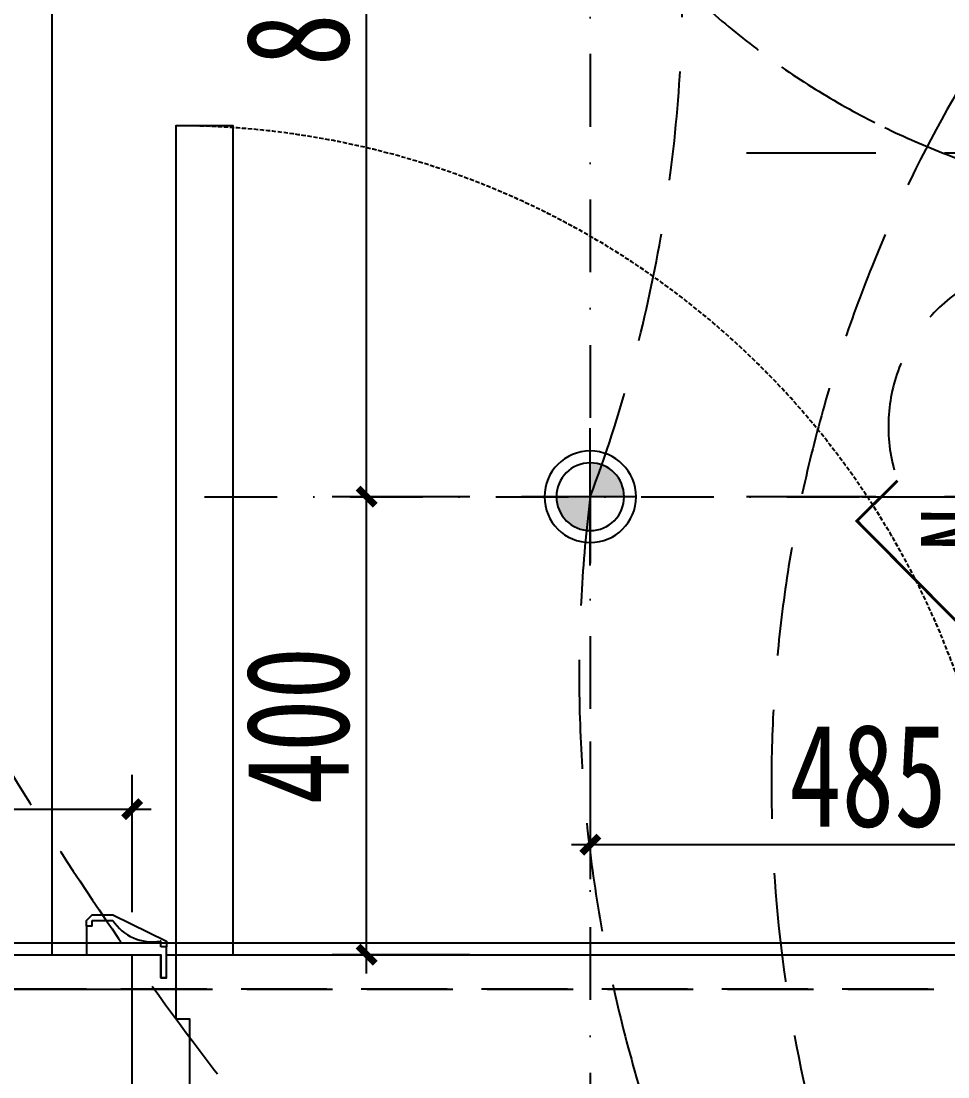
# Model space of a CAD drawing. Header units: millimetres. Extents: x -297 to 39764, y -29258 to 20315.
# Drawn here: x 8715 to 9524, y -21219 to -20297 of the extents above; entities that cross this region are included whole.
import ezdxf

# ---------------------------------------------------------------- set-up
doc = ezdxf.new("R2010")
doc.units = ezdxf.units.MM
for name, pattern in [('_DASH', [0.6, 0.4, -0.2]), ('DASH', [0.35, 0.25, -0.1]), ('DASHDOT2', [12.7, 6.35, -3.175, 0, -3.175]), ('HIDDEN', [9.525, 6.35, -3.175])]:
    doc.linetypes.add(name, pattern=pattern)
doc.layers.get('Defpoints').update_dxf_attribs({"color": 250})
for name, color, linetype in [('.-P建筑梁位', 4, 'Continuous'), ('.P-不到顶玻璃隔断', 75, 'Continuous'), ('.P-中心线', 214, 'DASH'), ('.P-墙体尺寸标注', 252, 'Continuous'), ('.P-家具虚线层', 250, 'Continuous'), ('.p-灯具连线', 6, 'Continuous'), ('.P-装饰轮廓', 180, 'Continuous'), ('.P-门', 4, 'Continuous'), ('.P-门套', 141, 'Continuous'), ('.PC-天花灯具', 203, 'Continuous'), ('.PC-天花造型', 163, 'Continuous'), ('.PC-灯具尺寸标注', 252, 'Continuous'), ('.PC-综合天花虚线层', 14, 'DASHDOT2'), ('.PF-洁具', 150, 'Continuous'), ('.ZD-强电开关', 183, 'Continuous'), ('.ZD-插座虚线层', 214, 'DASH'), ('A-Wall', 2, 'Continuous'), ('A-索引', 57, 'Continuous')]:
    doc.layers.add(name, color=color, linetype=linetype)
doc.styles.add('文字样式', font='', dxfattribs={"width": 0.75})
doc.styles.get('文字样式').set_extended_font_data('SimSun')
doc.dimstyles.new('西安1-40（内部尺寸）', dxfattribs={"dimscale": 30, "dimtxt": 3, "dimasz": 0.5, "dimexe": 1, "dimexo": 1, "dimgap": 0.5, "dimtad": 1, "dimdec": 0, "dimrnd": 5, "dimtxsty": '文字样式', "dimblk": 'ARCHTICK', "dimcen": 1, "dimdle": 0.55, "dimclrd": 252, "dimclre": 252, "dimclrt": 30, "dimadec": 0, "dimazin": 0, "dimtfac": 1, "dimtdec": 0, "dimtix": 1, "dimtmove": 2, "dimatfit": 3, "dimfxl": 5, "dimfxlon": 1, "dimarcsym": 0})

# ---------------------------------------------------------------- blocks, each defined once
blk = doc.blocks.new('A$C303A7B2C')
at = {"layer": '.P-门套', "ltscale": 300}
for p, q in [((-60, 25), (-60, 30)), ((-60, 30), (-42, 30)), ((-60, 25), (-65, 25)), ((-65, 25), (-65, 0)), ((0, 7), (0, 11.4)), ((-65, 0), (0, 0)), ((5, 7), (0, 7)), ((0, -20), (0, 0)), ((5, -20), (5, 7)), ((5, -20), (0, -20))]:
    blk.add_line(p, q, dxfattribs=at)
for centre, radius, start, end in [((-7.69, 52.05), 40.79, 212.7332, 280.03096), ((-0.5, 11.4), 0.5, 0, 100.03096)]:
    blk.add_arc(centre, radius, start, end, dxfattribs=at)
at = {"layer": 'A-索引', "color": 5}
blk.add_lwpolyline([(-65, 25), (-65, 30), (-60, 35), (-42, 35), (5, 12), (5, 7)], dxfattribs=at)
blk = doc.blocks.new('*U58')
at = {"layer": '.P-门'}
blk.add_lwpolyline([(0, 88), (-724, 88), (-724, 38), (0, 38)], close=True, dxfattribs=at)
at = {"layer": '.P-门', "color": 250, "linetype": 'DASH', "ltscale": 15}
blk.add_arc((-1.11, 39.11), 722.89, 89.91184, 180.08816, dxfattribs=at)
at = {"layer": '.P-门套', "ltscale": 15}
blk.add_lwpolyline([(250, 40), (230, 40), (230, 35), (250, 35), (250, 0), (0, 0), (0, 25), (20, 25), (20, 30), (0, 30), (0, 38), (0, 38), (56, 38), (56, 50), (250, 50)], close=True, dxfattribs=at)
at = {"layer": '.P-门套', "linetype": 'ByBlock', "rotation": 90}
blk.add_blockref('A$C303A7B2C', (0, 25), dxfattribs=at)
blk = doc.blocks.new('YQ111815110000')
at = {"layer": '.P-门', "color": 250, "linetype": 'DASH', "ltscale": 300}
blk.add_arc((-519.96, 573.54), 679.7, 226.33333, 308.2821, dxfattribs=at)
blk = doc.blocks.new('ttrutuuyyy')
at = {"layer": '.P-家具虚线层', "color": 250, "linetype": '_DASH', "ltscale": 200}
blk.add_line((28741.91, -21112.08), (28741.91, -19362.08), dxfattribs=at)
blk.add_arc((29766.95, -19778.54), 679.7, 226.33333, 308.2821, dxfattribs=at)
blk = doc.blocks.new('A$Cd2e37dc6')
at = {"layer": '.-P建筑梁位', "color": 4, "linetype": 'DASH', "ltscale": 300}
blk.add_line((900, 8378.43), (2586.31, 8378.43), dxfattribs=at)
blk.add_lwpolyline([(900, 10078.43), (3700, 10078.43), (3700, 8378.43), (900, 8378.43)], close=True, dxfattribs=at)
blk = doc.blocks.new('防眩光射灯')
h = blk.add_hatch(color=256)
h.dxf.hatch_style = 1
h.paths.add_polyline_path([(29.6, 0, 0.414214), (0, 29.6), (0, 0)])
h.paths.add_polyline_path([(0, 0), (-29.6, 0, 0.414214), (0, -29.6)])
for p, q in [((0, 40), (0, -60)), ((-60, 0), (60, 0))]:
    blk.add_line(p, q)
blk.add_lwpolyline([(0, 112, 0, 50, 0), (0, 87.21, 0, 0, 0), (0, 40, 0, 0, 0)], format="xyseb")
blk.add_circle((0, 0), 40)
at = {"color": 250}
blk.add_circle((0, 0), 29.6, dxfattribs=at)
blk = doc.blocks.new('_ArchTick')
at = {"color": 0, "linetype": 'ByBlock', "const_width": 0.4}
blk.add_lwpolyline([(-0.5, -0.5), (0.5, 0.5)], dxfattribs=at)
blk = doc.blocks.new('*D736')
at = {"layer": '.P-墙体尺寸标注', "color": 252, "linetype": 'ByBlock', "lineweight": -2, "transparency": 16777216}
for p, q in [((7861.91, 103.92), (7861.91, 223.92)), ((10261.91, 103.92), (10261.91, 223.92)), ((7845.41, 193.92), (10278.41, 193.92))]:
    blk.add_line(p, q, dxfattribs=at)
at = {"layer": 'Defpoints', "color": 0, "linetype": 'ByBlock', "transparency": 16777216}
for p in [(10261.91, 193.92), (7861.91, 0), (10261.91, -26442.08)]:
    blk.add_point(p, dxfattribs=at)
at = {"layer": '.P-墙体尺寸标注', "color": 252, "linetype": 'ByBlock', "lineweight": -2, "transparency": 16777216, "xscale": 15, "yscale": 15, "zscale": 15, "rotation": 180}
blk.add_blockref('_ArchTick', (7861.91, 193.92), dxfattribs=at)
at = {"layer": '.P-墙体尺寸标注', "color": 252, "linetype": 'ByBlock', "lineweight": -2, "transparency": 16777216, "xscale": 15, "yscale": 15, "zscale": 15}
blk.add_blockref('_ArchTick', (10261.91, 193.92), dxfattribs=at)
at = {"layer": '.P-墙体尺寸标注', "color": 30, "linetype": 'ByBlock', "transparency": 16777216, "insert": (9061.91, 253.92), "char_height": 90, "attachment_point": 5, "style": '文字样式'}
blk.add_mtext('2400', dxfattribs=at)
blk = doc.blocks.new('*D752')
at = {"layer": '.P-墙体尺寸标注', "color": 252, "linetype": 'ByBlock', "lineweight": -2, "transparency": 16777216}
for p, q in [((7861.91, -21074.88), (7861.91, -20954.88)), ((8811.91, -21074.88), (8811.91, -20954.88)), ((7845.41, -20984.88), (8828.41, -20984.88))]:
    blk.add_line(p, q, dxfattribs=at)
at = {"layer": 'Defpoints', "color": 0, "linetype": 'ByBlock', "transparency": 16777216}
for p in [(8811.91, -20984.88), (7861.91, -21142.08), (8811.91, -21142.08)]:
    blk.add_point(p, dxfattribs=at)
at = {"layer": '.P-墙体尺寸标注', "color": 252, "linetype": 'ByBlock', "lineweight": -2, "transparency": 16777216, "xscale": 15, "yscale": 15, "zscale": 15, "rotation": 180}
blk.add_blockref('_ArchTick', (7861.91, -20984.88), dxfattribs=at)
at = {"layer": '.P-墙体尺寸标注', "color": 252, "linetype": 'ByBlock', "lineweight": -2, "transparency": 16777216, "xscale": 15, "yscale": 15, "zscale": 15}
blk.add_blockref('_ArchTick', (8811.91, -20984.88), dxfattribs=at)
at = {"layer": '.P-墙体尺寸标注', "color": 30, "linetype": 'ByBlock', "transparency": 16777216, "insert": (8336.91, -20924.88), "char_height": 90, "attachment_point": 5, "style": '文字样式'}
blk.add_mtext('950', dxfattribs=at)
blk = doc.blocks.new('*D753')
at = {"layer": '.P-墙体尺寸标注', "color": 252, "linetype": 'ByBlock', "lineweight": -2, "transparency": 16777216}
for p, q in [((8811.91, 67.2), (8811.91, 187.2)), ((9611.91, 67.2), (9611.91, 187.2)), ((8795.41, 157.2), (9628.41, 157.2))]:
    blk.add_line(p, q, dxfattribs=at)
at = {"layer": 'Defpoints', "color": 0, "linetype": 'ByBlock', "transparency": 16777216}
for p in [(9611.91, 157.2), (8811.91, 0), (9611.91, -21142.08)]:
    blk.add_point(p, dxfattribs=at)
at = {"layer": '.P-墙体尺寸标注', "color": 252, "linetype": 'ByBlock', "lineweight": -2, "transparency": 16777216, "xscale": 15, "yscale": 15, "zscale": 15, "rotation": 180}
blk.add_blockref('_ArchTick', (8811.91, 157.2), dxfattribs=at)
at = {"layer": '.P-墙体尺寸标注', "color": 252, "linetype": 'ByBlock', "lineweight": -2, "transparency": 16777216, "xscale": 15, "yscale": 15, "zscale": 15}
blk.add_blockref('_ArchTick', (9611.91, 157.2), dxfattribs=at)
at = {"layer": '.P-墙体尺寸标注', "color": 30, "linetype": 'ByBlock', "transparency": 16777216, "insert": (9211.91, 217.2), "char_height": 90, "attachment_point": 5, "style": '文字样式'}
blk.add_mtext('800', dxfattribs=at)
blk = doc.blocks.new('*D886')
at = {"layer": '.PC-灯具尺寸标注', "color": 252, "linetype": 'ByBlock', "lineweight": -2, "transparency": 16777216}
for p, q in [((9211.91, -20925.96), (9211.91, -21045.96)), ((9696.91, -20925.96), (9696.91, -21045.96)), ((9713.41, -21015.96), (9195.41, -21015.96))]:
    blk.add_line(p, q, dxfattribs=at)
at = {"layer": 'Defpoints', "color": 0, "linetype": 'ByBlock', "transparency": 16777216}
for p in [(9211.91, -20772.08), (9696.91, -20872.08), (9211.91, -21015.96)]:
    blk.add_point(p, dxfattribs=at)
at = {"layer": '.PC-灯具尺寸标注', "color": 252, "linetype": 'ByBlock', "lineweight": -2, "transparency": 16777216, "xscale": 15, "yscale": 15, "zscale": 15, "rotation": 180}
blk.add_blockref('_ArchTick', (9211.91, -21015.96), dxfattribs=at)
at = {"layer": '.PC-灯具尺寸标注', "color": 252, "linetype": 'ByBlock', "lineweight": -2, "transparency": 16777216, "xscale": 15, "yscale": 15, "zscale": 15}
blk.add_blockref('_ArchTick', (9696.91, -21015.96), dxfattribs=at)
at = {"layer": '.PC-灯具尺寸标注', "color": 30, "linetype": 'ByBlock', "transparency": 16777216, "insert": (9454.41, -20955.96), "char_height": 90, "attachment_point": 5, "style": '文字样式'}
blk.add_mtext('485', dxfattribs=at)
blk = doc.blocks.new('*D887')
at = {"layer": '.PC-灯具尺寸标注', "color": 252, "linetype": 'ByBlock', "lineweight": -2, "transparency": 16777216}
for p, q in [((9016.61, -21128.58), (9016.61, -20695.58)), ((9106.61, -20712.08), (8986.61, -20712.08)), ((9106.61, -21112.08), (8986.61, -21112.08))]:
    blk.add_line(p, q, dxfattribs=at)
at = {"layer": 'Defpoints', "color": 0, "linetype": 'ByBlock', "transparency": 16777216}
for p in [(9016.61, -20712.08), (9211.91, -20712.08), (9211.91, -21112.08)]:
    blk.add_point(p, dxfattribs=at)
at = {"layer": '.PC-灯具尺寸标注', "color": 252, "linetype": 'ByBlock', "lineweight": -2, "transparency": 16777216, "xscale": 15, "yscale": 15, "zscale": 15}
for p, rotation in [((9016.61, -20712.08), 90), ((9016.61, -21112.08), 270)]:
    blk.add_blockref('_ArchTick', p, dxfattribs=dict(at, rotation=rotation))
at = {"layer": '.PC-灯具尺寸标注', "color": 30, "linetype": 'ByBlock', "transparency": 16777216, "insert": (8956.61, -20912.08), "char_height": 90, "attachment_point": 5, "rotation": 90, "style": '文字样式'}
blk.add_mtext('400', dxfattribs=at)
blk = doc.blocks.new('*D888')
at = {"layer": '.PC-灯具尺寸标注', "color": 252, "linetype": 'ByBlock', "lineweight": -2, "transparency": 16777216}
for p, q in [((9016.61, -20728.58), (9016.61, -19805.58)), ((9106.61, -19822.08), (8986.61, -19822.08)), ((9106.61, -20712.08), (8986.61, -20712.08))]:
    blk.add_line(p, q, dxfattribs=at)
at = {"layer": 'Defpoints', "color": 0, "linetype": 'ByBlock', "transparency": 16777216}
for p in [(9016.61, -19822.08), (9211.91, -19822.08), (9211.91, -20712.08)]:
    blk.add_point(p, dxfattribs=at)
at = {"layer": '.PC-灯具尺寸标注', "color": 252, "linetype": 'ByBlock', "lineweight": -2, "transparency": 16777216, "xscale": 15, "yscale": 15, "zscale": 15}
for p, rotation in [((9016.61, -19822.08), 90), ((9016.61, -20712.08), 270)]:
    blk.add_blockref('_ArchTick', p, dxfattribs=dict(at, rotation=rotation))
at = {"layer": '.PC-灯具尺寸标注', "color": 30, "linetype": 'ByBlock', "transparency": 16777216, "insert": (8956.61, -20267.08), "char_height": 90, "attachment_point": 5, "rotation": 90, "style": '文字样式'}
blk.add_mtext('890', dxfattribs=at)
blk = doc.blocks.new('DHXBHXA$C227D60DC')
h = blk.add_hatch(color=256)
h.dxf.hatch_style = 1
edge = h.paths.add_edge_path()
edge.add_arc((0, 0), 30, 90, 450, ccw=False)
at = {"const_width": 2.5}
blk.add_lwpolyline([(21.21, 21.21), (127.28, 127.28), (162.63, 91.92)], dxfattribs=at)
blk.add_circle((0, 0), 30)
at = {"style": '文字样式', "width": 0.75}
blk.add_attdef('YD', (100, 0), '', height=75, rotation=360, dxfattribs=at)

msp = doc.modelspace()

# ---------------------------------------------------------------- linework, layer by layer
at = {"layer": '.P-中心线', "linetype": 'DASH', "ltscale": 400}
msp.add_lwpolyline([(9449.01, -20712.08), (10387.53, -20712.08)], dxfattribs=at)
at = {"layer": '.p-灯具连线', "color": 6, "linetype": 'HIDDEN', "ltscale": 15}
for points in [[(9211.91, -19422.08, 0.350842), (9211.91, -19822.08, -0.180995), (9211.91, -20712.08, 0.276545), (9734.63, -21896.2, 0.509341)], [(8316.91, -19822.08, 0.234813), (9699.27, -21931.56, -1.042523)], [(10181.91, -19822.08, 0.570826), (9769.99, -21860.85, 3.015153)], [(9480.31, -20697.98, -0.809081), (9720.34, -20552.08, 1.773955)]]:
    msp.add_lwpolyline(points, format="xyb", dxfattribs=at)
at = {"layer": '.P-装饰轮廓'}
msp.add_lwpolyline([(7891.91, -20692.08), (7891.91, -21112.08), (8811.91, -21112.08)], dxfattribs=at)
at = {"layer": '.PC-天花造型', "color": 8}
msp.add_line((8849.91, -21112.08), (9573.91, -21112.08), dxfattribs=at)
at = {"layer": '.PC-天花造型'}
msp.add_lwpolyline([(7901.91, -19672.08), (7901.91, -19382.08), (10621.91, -19382.08), (10621.91, -20262.08), (10286.91, -20262.08), (10286.91, -21102.08), (7901.91, -21102.08), (7901.91, -20712.08)], dxfattribs=at)
at = {"layer": '.PC-综合天花虚线层', "linetype": 'DASHDOT2', "ltscale": 10}
for p, q in [((9211.91, -19562.81), (9211.91, -21270.17)), ((8875.09, -20712.08), (10348.51, -20712.08))]:
    msp.add_line(p, q, dxfattribs=at)
at = {"layer": '.PF-洁具', "ltscale": 0.5}
msp.add_line((8741.91, -21112.08), (8741.91, -19372.08), dxfattribs=at)
at = {"layer": '.ZD-插座虚线层', "linetype": '_DASH', "ltscale": 300}
for p, q in [((10361.27, -20412.08), (9348.37, -20412.08)), ((10361.27, -20712.08), (9348.37, -20712.08))]:
    msp.add_line(p, q, dxfattribs=at)
at = {"layer": 'A-Wall', "color": 7}
for p in [(7861.91, -21142.08), (8811.91, -21342.08)]:
    msp.add_line(p, (8811.91, -21142.08), dxfattribs=at)

# ---------------------------------------------------------------- block references
at = {"layer": '.-P建筑梁位'}
msp.add_blockref('A$Cd2e37dc6', (6961.91, -29520.5, 0), dxfattribs=at)
at = {"layer": '.P-不到顶玻璃隔断'}
msp.add_blockref('YQ111815110000', (10286.91, -20352.08), dxfattribs=at)
at = {"layer": '.P-家具虚线层', "linetype": 'ByBlock'}
msp.add_blockref('ttrutuuyyy', (-20000, 0), dxfattribs=at)
at = {"layer": '.P-门套', "rotation": 270}
msp.add_blockref('*U58', (8811.91, -21112.08), dxfattribs=at)
at = {"layer": '.PC-天花灯具', "xscale": -1, "rotation": 269.9999999677534}
msp.add_blockref('防眩光射灯', (9211.91, -20712.08), dxfattribs=at)
at = {"layer": '.ZD-强电开关'}
ref = msp.add_blockref('DHXBHXA$C227D60DC', (9571.48, -20861.04), dxfattribs=dict(at, rotation=89.73583915046038))
ref.add_attrib('YD', 'N', (9500.88, -20721.34), dxfattribs={"layer": '0', "height": 75, "rotation": 269.73584, "style": '文字样式', "width": 0.75})

# ---------------------------------------------------------------- dimensions: what is measured, and where the dimension line sits
at = {"layer": '.P-墙体尺寸标注', "color": 1, "linetype": 'ByBlock'}
for base, p1, p2, picture, middle in [((10261.91, 193.92), (7861.91, 0), (10261.91, -26442.08), '*D736', (9061.91, 253.92)), ((9611.91, 157.2), (8811.91, 0), (9611.91, -21142.08), '*D753', (9211.91, 217.2)), ((8811.91, -20984.88), (7861.91, -21142.08), (8811.91, -21142.08), '*D752', (8336.91, -20924.88))]:
    dim = msp.add_linear_dim(base=base, p1=p1, p2=p2, dimstyle='西安1-40（内部尺寸）', override={"dimfxl": 3}, dxfattribs=at)
    dim.commit()
    dim.dimension.update_dxf_attribs({"geometry": picture, "text_midpoint": middle})
at = {"layer": '.PC-灯具尺寸标注', "color": 1, "linetype": 'ByBlock'}
for base, p1, p2, picture, middle in [((9016.61, -19822.08), (9211.91, -20712.08), (9211.91, -19822.08), '*D888', (8956.61, -20267.08)), ((9016.61, -20712.08), (9211.91, -21112.08), (9211.91, -20712.08), '*D887', (8956.61, -20912.08))]:
    dim = msp.add_linear_dim(base=base, p1=p1, p2=p2, angle=90, dimstyle='西安1-40（内部尺寸）', override={"dimfxl": 3}, dxfattribs=at)
    dim.commit()
    dim.dimension.update_dxf_attribs({"geometry": picture, "text_midpoint": middle})
dim = msp.add_linear_dim(base=(9211.91, -21015.96), p1=(9696.91, -20872.08), p2=(9211.91, -20772.08), dimstyle='西安1-40（内部尺寸）', override={"dimfxl": 3}, dxfattribs=at)
dim.commit()
dim.dimension.update_dxf_attribs({"geometry": '*D886', "text_midpoint": (9454.41, -20955.96)})

doc.saveas('drawing.dxf')
